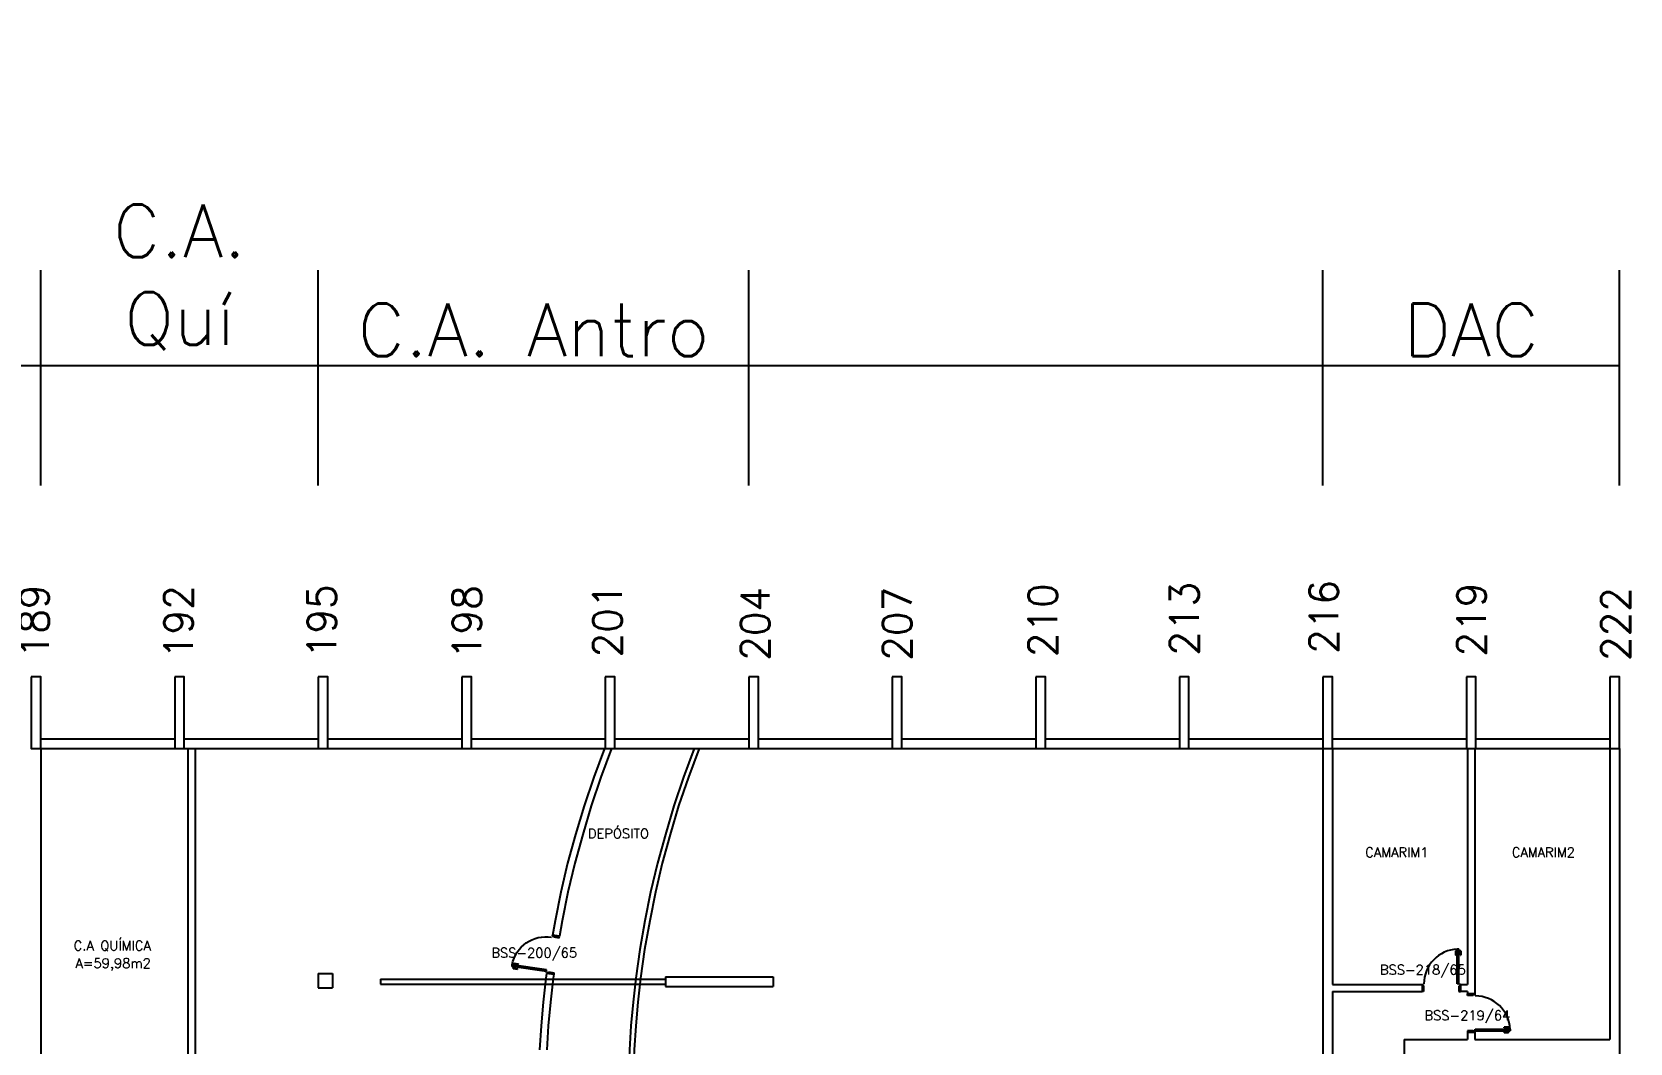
# Model space of a CAD drawing. Extents: x -248 to -11, y 347 to 447.
# Drawn here: x -45.25 to -11.85, y 425.87 to 447.01 of the extents above; entities that cross this region are included whole.
import ezdxf
from ezdxf.enums import TextEntityAlignment as Align

# ---------------------------------------------------------------- set-up
doc = ezdxf.new("R2010")
doc.units = 0
doc.header["$LTSCALE"] = 0.02
doc.header["$MEASUREMENT"] = 0
doc.header["$PDMODE"] = 99
doc.layers.get('0').update_dxf_attribs({"linetype": 'CONTINUOUS'})
doc.layers.get('DEFPOINTS').update_dxf_attribs({"linetype": 'CONTINUOUS'})
for name, color, linetype in [('ALV', 2, 'CONTINUOUS'), ('AREA', 2, 'CONTINUOUS'), ('ESQ', 1, 'CONTINUOUS'), ('ESTR', 3, 'CONTINUOUS'), ('NOPILAR1', 2, 'CONTINUOUS'), ('TEXTO', 2, 'CONTINUOUS'), ('TEXTO-CENTRO-CUSTO', 2, 'CONTINUOUS'), ('TEXTO-ENDEREÇO', 2, 'CONTINUOUS')]:
    doc.layers.add(name, color=color, linetype=linetype)
doc.styles.add('1', font='romans.shx', dxfattribs={"height": 1.1})
doc.styles.add('NOPILAR', font='simplex.shx', dxfattribs={"height": 0.6})
doc.styles.add('UNB-100', font='simplex.shx', dxfattribs={"height": 0.2})
doc.styles.add('UNB-100-1', font='simplex.shx', dxfattribs={"height": 0.2})
doc.dimstyles.new('1-600', dxfattribs={"dimtxt": 1.1, "dimasz": 2.5, "dimexe": 2, "dimexo": 4, "dimgap": 0.2, "dimtad": 1, "dimdec": 0, "dimzin": 4, "dimdsep": 46, "dimlunit": 6, "dimtxsty": '1', "dimblk1": 'NONE', "dimblk2": 'NONE', "dimsah": 1, "dimcen": 0, "dimclrd": 2, "dimclre": 2, "dimclrt": 2, "dimadec": 0, "dimazin": 0, "dimtfac": 1, "dimtdec": 0, "dimtmove": 2, "dimatfit": 3, "dimldrblk": 'NONE', "dimfxl": 1, "dimtolj": 1, "dimtzin": 0, "dimarcsym": 0})

# ---------------------------------------------------------------- blocks, each defined once
blk = doc.blocks.new('PILAR-SSS')
blk.add_lwpolyline([(0, 0), (0, -1.5), (0.2, -1.5), (0.2, 0)], close=True)
blk = doc.blocks.new('PISOANF-SSS')
for p, q in [((0, 0), (-0.224, -0.6)), ((-0.224, -0.6), (-0.427, -1.2)), ((-0.427, -1.2), (-0.603, -1.8)), ((-0.603, -1.8), (-0.772, -2.4)), ((-0.772, -2.4), (-0.914, -3)), ((-0.914, -3), (-1.032, -3.6)), ((-1.032, -3.6), (-1.14, -4.2)), ((-1.14, -4.2), (-1.223, -4.8)), ((-1.223, -4.8), (-1.28, -5.3)), ((-1.28, -5.3), (-1.324, -5.8)), ((-1.324, -5.8), (-1.355, -6.3)), ((-1.355, -6.3), (-1.374, -6.8)), ((-1.374, -6.8), (-1.374, -7.111)), ((-1.374, -7.111), (-1.38, -7.611)), ((-1.374, -8.093), (-1.38, -7.593)), ((-1.355, -8.593), (-1.374, -8.093)), ((-1.324, -9.093), (-1.355, -8.593)), ((-1.28, -9.593), (-1.324, -9.093)), ((-1.223, -10.093), (-1.28, -9.593)), ((-1.14, -10.693), (-1.223, -10.093)), ((-1.032, -11.293), (-1.14, -10.693)), ((-0.914, -11.893), (-1.032, -11.293)), ((-0.772, -12.493), (-0.914, -11.893)), ((-0.603, -13.093), (-0.772, -12.493)), ((-0.427, -13.693), (-0.603, -13.093))]:
    blk.add_line(p, q)
blk.add_lwpolyline([(-0.224, -14.293), (-0.427, -13.693)], close=True)
blk.add_lwpolyline([(0, -14.893), (-0.224, -14.293)])
blk = doc.blocks.new('*D64')
at = {"color": 2, "linetype": 'ByBlock', "transparency": 16777216}
for p, q in [((-30.269, 437.53), (-30.269, 442.03)), ((-18.269, 440.03), (-30.269, 440.03))]:
    blk.add_line(p, q, dxfattribs=at)
at = {"layer": 'DEFPOINTS', "color": 0, "linetype": 'ByBlock', "transparency": 16777216}
for p in [(-30.269, 440.03), (-30.269, 433.53), (-18.269, 433.53)]:
    blk.add_point(p, dxfattribs=at)
blk = doc.blocks.new('_NONE')
at = {"color": 0, "linetype": 'ByBlock'}
blk.add_circle((0, 0), 0.25, dxfattribs=at)
blk = doc.blocks.new('*D63')
at = {"color": 2, "linetype": 'ByBlock', "transparency": 16777216}
for p, q in [((-39.269, 437.53), (-39.269, 442.03)), ((-30.269, 440.03), (-39.269, 440.03))]:
    blk.add_line(p, q, dxfattribs=at)
at = {"layer": 'DEFPOINTS', "color": 0, "linetype": 'ByBlock', "transparency": 16777216}
for p in [(-39.269, 440.03), (-39.269, 433.53), (-30.269, 433.53)]:
    blk.add_point(p, dxfattribs=at)
at = {"color": 2, "linetype": 'ByBlock', "transparency": 16777216, "insert": (-34.769, 440.78), "char_height": 1.1, "attachment_point": 5, "style": '1'}
blk.add_mtext('\\A1;C.A. Antro', dxfattribs=at)
blk = doc.blocks.new('*D62')
at = {"color": 2, "linetype": 'ByBlock', "transparency": 16777216}
for p, q in [((-18.269, 437.53), (-18.269, 442.03)), ((-12.069, 437.53), (-12.069, 442.03)), ((-12.069, 440.03), (-18.269, 440.03))]:
    blk.add_line(p, q, dxfattribs=at)
at = {"layer": 'DEFPOINTS', "color": 0, "linetype": 'ByBlock', "transparency": 16777216}
for p in [(-18.269, 440.03), (-18.269, 433.53), (-12.069, 433.53)]:
    blk.add_point(p, dxfattribs=at)
at = {"color": 2, "linetype": 'ByBlock', "transparency": 16777216, "insert": (-15.169, 440.78), "char_height": 1.1, "attachment_point": 5, "style": '1'}
blk.add_mtext('\\A1;DAC', dxfattribs=at)
blk = doc.blocks.new('*D61')
at = {"layer": 'DEFPOINTS', "color": 0, "transparency": 16777216}
for p in [(-54.269, 440.03), (-54.269, 433.53), (-45.069, 433.53)]:
    blk.add_point(p, dxfattribs=at)
at = {"layer": 'TEXTO-CENTRO-CUSTO', "color": 2, "lineweight": -2, "transparency": 16777216}
for p, q in [((-54.269, 437.53), (-54.269, 442.03)), ((-45.069, 440.03), (-54.269, 440.03))]:
    blk.add_line(p, q, dxfattribs=at)
at = {"layer": 'TEXTO-CENTRO-CUSTO', "color": 2, "transparency": 16777216, "insert": (-49.669, 443.53), "char_height": 1.1, "attachment_point": 5, "style": '1'}
blk.add_mtext('\\A1;Clínica \\POdonto-\\Plogica\\PDAC', dxfattribs=at)
blk = doc.blocks.new('*D60')
at = {"color": 2, "linetype": 'ByBlock', "transparency": 16777216}
for p, q in [((-45.069, 437.53), (-45.069, 442.03)), ((-39.269, 440.03), (-45.069, 440.03))]:
    blk.add_line(p, q, dxfattribs=at)
at = {"layer": 'DEFPOINTS', "color": 0, "linetype": 'ByBlock', "transparency": 16777216}
for p in [(-45.069, 440.03), (-45.069, 433.53), (-39.269, 433.53)]:
    blk.add_point(p, dxfattribs=at)
at = {"color": 2, "linetype": 'ByBlock', "transparency": 16777216, "insert": (-42.169, 441.88), "char_height": 1.1, "attachment_point": 5, "style": '1'}
blk.add_mtext('\\A1;C.A.\\PQuí', dxfattribs=at)
blk = doc.blocks.new('PD80-SSS')
at = {"color": 1}
for p, q in [((-0.777, 0.01), (-0.777, -0.03)), ((-0.777, 0.01), (-0.687, 0.01)), ((-0.687, 0), (-0.687, 0.01)), ((-0.777, -0.105), (-0.777, -0.065)), ((-0.777, -0.105), (-0.687, -0.105)), ((-0.767, 0), (-0.767, -0.03)), ((-0.767, 0), (-0.687, 0)), ((-0.767, -0.095), (-0.767, -0.065)), ((-0.767, -0.095), (-0.687, -0.095)), ((-0.687, -0.095), (-0.687, -0.105))]:
    blk.add_line(p, q, dxfattribs=at)
at = {"color": 2}
for p, q in [((-0.075, 0), (0.075, 0)), ((0.075, -0.03), (0.075, 0)), ((-0.817, -0.065), (-0.817, -0.03)), ((-0.085, -0.03), (-0.817, -0.03)), ((-0.085, -0.065), (-0.817, -0.065)), ((-0.085, -0.03), (-0.085, -0.065)), ((-0.075, 0), (-0.075, -0.02)), ((-0.075, -0.02), (-0.04, -0.02)), ((-0.04, -0.03), (-0.04, -0.02)), ((-0.04, -0.03), (0.075, -0.03)), ((-0.075, -0.781), (-0.04, -0.781)), ((-0.075, -0.801), (-0.075, -0.781)), ((-0.075, -0.801), (0.075, -0.801)), ((-0.075, -0.802), (0.075, -0.802)), ((-0.04, -0.771), (0.075, -0.771)), ((-0.04, -0.771), (-0.04, -0.781)), ((0.075, -0.771), (0.075, -0.801))]:
    blk.add_line(p, q, dxfattribs=at)
at = {"color": 1}
blk.add_arc((-0.085, -0.03), 0.731, 182.6571, 270, dxfattribs=at)

msp = doc.modelspace()

# ---------------------------------------------------------------- linework, layer by layer
at = {"layer": 'ALV'}
for p, q in [((-45.069, 432.23), (-42.269, 432.23)), ((-45.069, 432.03), (-45.069, 417.058)), ((-45.069, 432.03), (-42.269, 432.03)), ((-42.069, 432.23), (-39.269, 432.23)), ((-42.069, 432.03), (-39.269, 432.03)), ((-41.994, 432.03), (-41.994, 422.105)), ((-41.844, 432.03), (-41.844, 422.255)), ((-39.069, 432.23), (-36.269, 432.23)), ((-39.069, 432.03), (-36.269, 432.03)), ((-36.069, 432.23), (-33.269, 432.23)), ((-36.069, 432.03), (-33.269, 432.03)), ((-33.287, 432.03), (-33.511, 431.43)), ((-33.137, 432.03), (-33.361, 431.43)), ((-33.069, 432.23), (-30.269, 432.23)), ((-33.069, 432.03), (-30.269, 432.03)), ((-30.069, 432.23), (-27.269, 432.23)), ((-30.069, 432.03), (-27.269, 432.03)), ((-27.069, 432.23), (-24.269, 432.23)), ((-27.069, 432.03), (-24.269, 432.03)), ((-24.069, 432.23), (-21.269, 432.23)), ((-24.069, 432.03), (-21.269, 432.03)), ((-21.069, 432.23), (-18.269, 432.23)), ((-21.069, 432.03), (-18.269, 432.03)), ((-18.269, 432.03), (-18.269, 417.058)), ((-18.069, 432.23), (-15.269, 432.23)), ((-18.069, 432.03), (-18.069, 427.098)), ((-18.069, 432.03), (-15.269, 432.03)), ((-15.244, 432.03), (-15.244, 427.098)), ((-15.094, 432.03), (-15.094, 426.9)), ((-15.069, 432.23), (-12.269, 432.23)), ((-15.069, 432.03), (-12.269, 432.03)), ((-12.269, 432.03), (-12.269, 425.948)), ((-12.069, 432.03), (-12.069, 417.377)), ((-33.511, 431.43), (-33.714, 430.83)), ((-33.361, 431.43), (-33.564, 430.83)), ((-33.714, 430.83), (-33.89, 430.23)), ((-33.564, 430.83), (-33.74, 430.23)), ((-33.89, 430.23), (-34.059, 429.63)), ((-33.74, 430.23), (-33.909, 429.63)), ((-34.059, 429.63), (-34.201, 429.03)), ((-33.909, 429.63), (-34.051, 429.03)), ((-34.201, 429.03), (-34.319, 428.43)), ((-34.051, 429.03), (-34.169, 428.43)), ((-34.319, 428.43), (-34.375, 428.122)), ((-34.169, 428.43), (-34.228, 428.104)), ((-34.228, 428.104), (-34.376, 428.127)), ((-34.496, 427.329), (-34.51, 427.23)), ((-34.348, 427.312), (-34.497, 427.335)), ((-34.348, 427.312), (-34.36, 427.23)), ((-37.969, 427.205), (-32.009, 427.205)), ((-37.969, 427.205), (-37.969, 427.105)), ((-37.969, 427.105), (-32.009, 427.105)), ((-34.51, 427.23), (-34.567, 426.73)), ((-34.36, 427.23), (-34.417, 426.73)), ((-32.009, 427.255), (-29.759, 427.255)), ((-32.009, 427.055), (-29.759, 427.055)), ((-18.069, 427.098), (-16.196, 427.098)), ((-18.069, 426.948), (-16.196, 426.948)), ((-18.069, 426.948), (-18.069, 420.149)), ((-16.196, 427.098), (-16.196, 426.948)), ((-15.394, 426.948), (-15.394, 427.098)), ((-15.394, 427.098), (-15.244, 427.098)), ((-15.244, 426.948), (-15.394, 426.948)), ((-15.244, 426.948), (-15.244, 426.9)), ((-34.567, 426.73), (-34.611, 426.23)), ((-34.417, 426.73), (-34.461, 426.23)), ((-15.094, 426.9), (-15.244, 426.9)), ((-34.611, 426.23), (-34.642, 425.73)), ((-34.461, 426.23), (-34.492, 425.73)), ((-16.569, 425.948), (-16.569, 421.649)), ((-16.569, 425.948), (-15.244, 425.948)), ((-15.244, 426.098), (-15.094, 426.098)), ((-15.244, 426.098), (-15.244, 425.948)), ((-15.094, 426.098), (-15.094, 425.948)), ((-15.094, 425.948), (-12.269, 425.948))]:
    msp.add_line(p, q, dxfattribs=at)
at = {"layer": 'ESTR'}
for p, q in [((-39.269, 427.33), (-39.269, 427.03)), ((-39.269, 427.33), (-38.969, 427.33)), ((-38.969, 427.33), (-38.969, 427.03)), ((-39.269, 427.03), (-38.969, 427.03)), ((-32.009, 427.255), (-32.009, 427.055)), ((-29.759, 427.255), (-29.759, 427.055))]:
    msp.add_line(p, q, dxfattribs=at)

# ---------------------------------------------------------------- block references
at = {"layer": 'ESQ', "xscale": -1, "rotation": 171.295926734381}
msp.add_blockref('PD80-SSS', (-34.422, 427.323), dxfattribs=at)
at = {"layer": 'ESQ'}
for p, rotation in [((-15.394, 427.023), 270.0000000235032), ((-15.169, 426.098), 180)]:
    msp.add_blockref('PD80-SSS', p, dxfattribs=dict(at, rotation=rotation))
at = {"layer": 'ESTR'}
for name, p in [('PILAR-SSS', (-45.269, 433.53)), ('PILAR-SSS', (-42.269, 433.53)), ('PILAR-SSS', (-39.269, 433.53)), ('PILAR-SSS', (-36.269, 433.53)), ('PILAR-SSS', (-33.269, 433.53)), ('PILAR-SSS', (-30.269, 433.53)), ('PILAR-SSS', (-27.269, 433.53)), ('PILAR-SSS', (-24.269, 433.53)), ('PILAR-SSS', (-21.269, 433.53)), ('PILAR-SSS', (-18.269, 433.53)), ('PILAR-SSS', (-15.269, 433.53)), ('PILAR-SSS', (-12.269, 433.53)), ('PISOANF-SSS', (-31.409, 432.03)), ('PISOANF-SSS', (-31.309, 432.03))]:
    msp.add_blockref(name, p, dxfattribs=at)

# ---------------------------------------------------------------- texts
at = {"layer": 'AREA', "style": 'UNB-100'}
msp.add_text('A=59,98m2', height=0.2, dxfattribs=at).set_placement((-44.345, 427.441))
at = {"layer": 'NOPILAR1', "style": 'NOPILAR'}
for s, p in [('189', (-44.901, 433.916)), ('192', (-41.888, 433.9)), ('195', (-38.896, 433.918)), ('198', (-35.861, 433.898)), ('204', (-29.837, 433.864)), ('207', (-26.867, 433.864)), ('210', (-23.825, 433.939)), ('213', (-20.865, 433.971)), ('216', (-17.946, 434.008)), ('219', (-14.859, 433.952)), ('222', (-11.848, 433.86)), ('201', (-32.924, 433.934))]:
    msp.add_text(s, height=0.6, rotation=90, dxfattribs=at).set_placement(p)
at = {"layer": 'TEXTO', "style": 'UNB-100'}
for s, p in [('DEPÓSITO', (-33.633, 430.152)), ('CAMARIM1', (-17.383, 429.76)), ('CAMARIM2', (-14.32, 429.76)), ('C.A QUÍMICA', (-44.382, 427.809))]:
    msp.add_text(s, height=0.2, dxfattribs=at).set_placement(p)
at = {"layer": 'TEXTO-ENDEREÇO', "style": 'UNB-100-1'}
for s, p in [('BSS-200/65', (-34.755, 427.66)), ('BSS-218/65', (-16.179, 427.306)), ('BSS-219/64', (-15.249, 426.352))]:
    msp.add_text(s, height=0.2, rotation=0, dxfattribs=at).set_placement(p, align=Align.CENTER)

# ---------------------------------------------------------------- dimensions: what is measured, and where the dimension line sits
at = {"layer": 'TEXTO-CENTRO-CUSTO'}
for base, p1, p2, text, picture, middle in [((-54.269, 440.03), (-45.069, 433.53), (-54.269, 433.53), 'Clínica \\POdonto-\\Plogica\\PDAC', '*D61', (-49.669, 443.53)), ((-45.069, 440.03), (-39.269, 433.53), (-45.069, 433.53), 'C.A.\\PQuí', '*D60', (-42.169, 441.88)), ((-39.269, 440.03), (-30.269, 433.53), (-39.269, 433.53), 'C.A. Antro', '*D63', (-34.769, 440.78)), ((-30.269, 440.03), (-18.269, 433.53), (-30.269, 433.53), ' ', '*D64', (-24.269, 440.03))]:
    dim = msp.add_linear_dim(base=base, p1=p1, p2=p2, text=text, dimstyle='1-600', override={"dimse1": 1}, dxfattribs=at)
    dim.commit()
    dim.dimension.update_dxf_attribs({"geometry": picture, "text_midpoint": middle})
dim = msp.add_aligned_dim(p1=(-12.069, 433.53), p2=(-18.269, 433.53), distance=-6.5, text='DAC', dimstyle='1-600', dxfattribs=at)
dim.commit()
dim.dimension.update_dxf_attribs({"geometry": '*D62', "text_midpoint": (-15.169, 440.78)})

doc.saveas('drawing.dxf')
